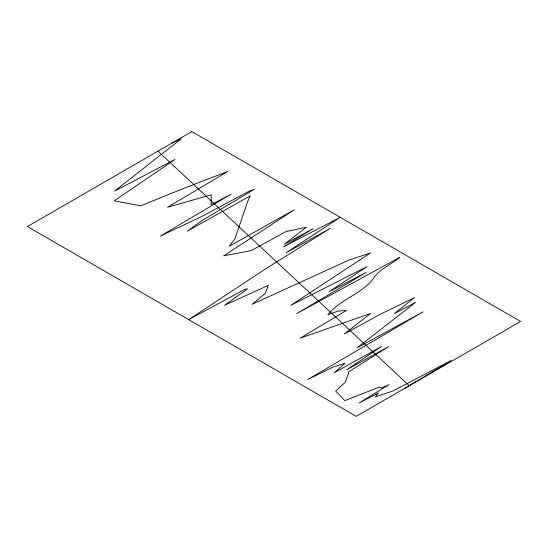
<?xml version="1.0" encoding="UTF-8"?>
<svg xmlns="http://www.w3.org/2000/svg" width="548" height="548" viewBox="0 0 548 548"><rect width="100%" height="100%" fill="white"/><g stroke="black" fill="none" stroke-linecap="round" stroke-linejoin="round"><path stroke-width="0.82" d="M404.253 388.628L451.271 360.42L392.45 391.19L375.339 396.82L378.415 392.916L358.995 403.068L389.025 384.669L381.429 387.991L379.346 387.066L344.802 400.636L335.657 391.032L345.192 382.34L348.713 372.866L348.617 371.859L388.559 346.672L346.562 369.859L381.607 346.432L334.232 372.722L345.103 363.255L332.78 367.187L307.579 379.606L423.008 311.901L357.056 347.857L415.507 302.421L394.45 313.511L414.569 297.639L380.202 314.299L344.267 333.979L370.544 313.497L300.16 338.191L346.541 310.346L337.746 311.168L327.882 314.744C340.137 299.468 360.714 294.461 372.989 279.131C379.045 269.027 391.073 264.821 399.711 257.327L296.667 313.634L366.146 272.452L329.101 291.721L367.167 266.554L290.954 305.243L370.496 252.943L348.836 260.129L252.073 304.304L265.15 293.564L268.349 285.344L224.584 305.298L247.58 288.83L244.819 289.358L188.67 319.648L265.205 269.089L330.581 228.153L286.186 252.717L340.185 217.296L283.405 246.888L313.114 228.674L284.207 244.298L306.401 227.235L286.097 231.516L251.21 250.594L223.694 255.854L294.29 209.781L229.249 246.264L234.9 238.757L248.141 200.287L250.217 195.896L187.224 231.201L202.171 220.447L254.471 189.19L248.963 191.307L201.212 216.748L160.324 236.106L231.126 194.17L211.138 204.644L211.22 194.821L167.558 207.274L227.824 171.414L183.772 188.341L140.658 205.795L114.189 200.883L175.024 159.379L114.587 191.088L181.237 138.788L171.949 143.09M157.961 151.159L409.26 385.737M191.8 131.63L27.4 226.543L356.2 416.37L520.6 321.457L191.8 131.63"/></g></svg>
